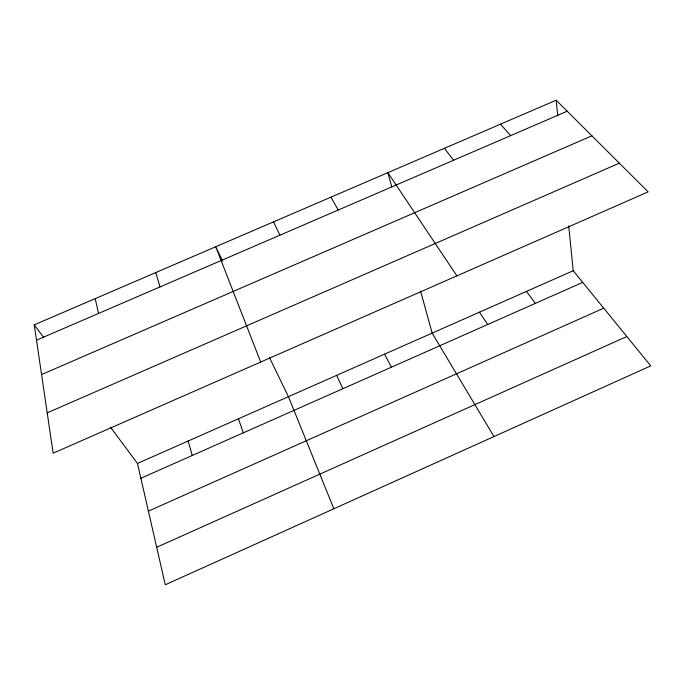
<?xml version="1.0" encoding="UTF-8"?>
<svg xmlns="http://www.w3.org/2000/svg" width="685" height="685" viewBox="0 0 685 685"><rect width="100%" height="100%" fill="white"/><g stroke="black" fill="none" stroke-linecap="round" stroke-linejoin="round"><path stroke-width="1.03" d="M156.677 547.272L626.835 336.523M148.397 511.13L603.742 308.19M110.465 427.183L137.471 463.437L573.208 270.729L568.738 225.939M140.87 478.258L582.704 282.383M47.205 412.858L619.334 163.167M41.571 374.567L591.908 135.818M34.25 324.861L556.186 100.216L648.13 191.877L53.147 453.196L34.25 324.861L43.797 337.679M36.511 340.205L567.231 111.218M500.495 124.182L510.633 135.639M573.208 270.729L650.75 365.867L165.273 584.784L137.471 463.437M444.394 148.328L453.607 160.247M526.482 291.39L535.345 303.378M456.895 275.867L387.864 172.663L391.811 186.936M479.474 312.189L487.686 324.51M493.962 436.568L432.158 333.107L420.599 291.219M330.923 197.169L338.253 210.021M384.55 354.162L391.452 367.169M222.676 261.062L215.732 246.746L260.694 362.04M269.479 357.579L288.436 396.675L333.843 508.775M273.546 221.871L279.908 235.195M336.643 375.354L342.877 388.703M238.44 418.783L243.286 432.851M155.709 272.587L160.067 286.895M188.127 441.037L192.245 455.482M95.215 298.617L98.537 313.447M556.186 100.216L557.753 115.919"/></g></svg>
